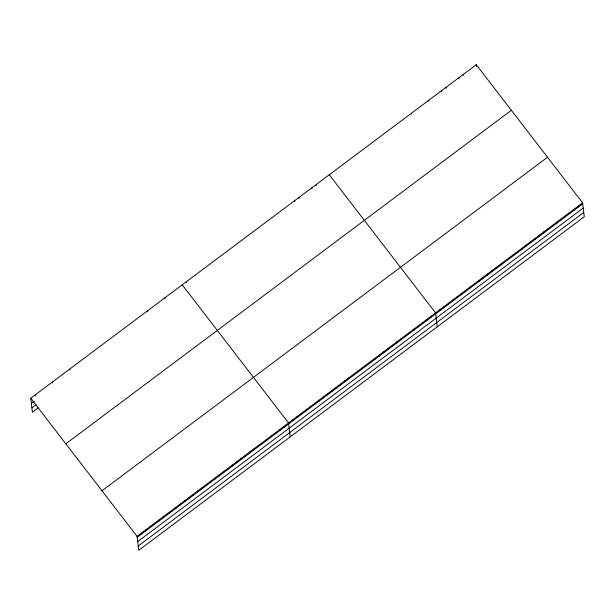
<?xml version="1.0" encoding="UTF-8"?>
<svg xmlns="http://www.w3.org/2000/svg" width="615" height="615" viewBox="0 0 615 615"><rect width="100%" height="100%" fill="white"/><g stroke="black" fill="none" stroke-linecap="round" stroke-linejoin="round"><path stroke-width="0.92" d="M30.75 398.228L476.279 64.706L582.59 202.827L584.25 216.772L138.721 550.294L137.06 536.357L30.75 398.228L32.41 412.173L38.184 407.853M31.373 403.471L34.263 401.311M31.903 407.883L36.231 404.647M65.836 443.807L511.357 110.285M101.975 490.77L547.504 157.248M137.06 536.357L582.59 202.827M137.176 537.31L582.705 203.788M137.683 541.592L583.212 208.07M138.214 546.012L583.743 212.482M329.256 174.768L435.566 312.889L437.227 326.834M578.261 206.063L578.377 207.024M573.941 209.308L574.056 210.261M569.613 212.544L569.728 213.497M565.293 215.78L565.408 216.734M560.965 219.017L561.08 219.97M556.644 222.253L556.76 223.207M552.316 225.49L552.431 226.443M547.996 228.726L548.111 229.679M543.668 231.963L543.783 232.916M539.347 235.199L539.463 236.16M535.019 238.436L535.135 239.396M530.699 241.672L530.814 242.633M526.371 244.916L526.486 245.869M522.05 248.153L522.166 249.106M517.722 251.389L517.838 252.342M513.402 254.625L513.517 255.579M509.074 257.862L509.189 258.815M504.754 261.098L504.869 262.052M500.426 264.335L500.541 265.288M476.279 64.706L476.494 66.52M496.105 267.571L496.22 268.524M491.777 270.808L491.892 271.769M487.457 274.044L487.572 275.005M463.303 74.415L463.418 75.376M483.129 277.28L483.244 278.241M458.982 77.651L459.098 78.612M478.808 280.525L478.916 281.478M474.48 283.761L474.596 284.714M470.16 286.997L470.267 287.951M446.006 87.368L446.121 88.322M465.832 290.234L465.947 291.187M441.685 90.605L441.801 91.558M461.511 293.47L461.619 294.424M457.183 296.707L457.299 297.66M452.863 299.943L452.971 300.896M428.709 100.314L428.824 101.267M448.535 303.18L448.65 304.133M444.215 306.416L444.322 307.377M439.886 309.653L440.002 310.613M411.412 113.26L411.527 114.221M431.238 316.133L431.353 317.086M426.918 319.37L427.025 320.323M422.59 322.606L422.705 323.559M418.269 325.842L418.377 326.796M413.941 329.079L414.056 330.032M409.621 332.315L409.728 333.269M405.293 335.552L405.408 336.505M400.972 338.788L401.08 339.741M396.644 342.025L396.76 342.986M392.324 345.261L392.432 346.222M387.996 348.497L388.111 349.458M383.675 351.742L383.783 352.695M379.347 354.978L379.463 355.931M375.027 358.214L375.135 359.168M370.699 361.451L370.814 362.404M366.379 364.687L366.486 365.641M362.05 367.924L362.166 368.877M357.73 371.16L357.838 372.113M353.402 374.397L353.517 375.35M349.082 377.633L349.189 378.594M344.754 380.87L344.869 381.83M340.433 384.106L340.541 385.067M316.279 184.477L316.394 185.438M336.105 387.35L336.221 388.303M311.959 187.713L312.074 188.674M331.785 390.587L331.892 391.54M327.457 393.823L327.572 394.776M323.136 397.059L323.244 398.013M298.982 197.43L299.098 198.384M318.808 400.296L318.924 401.249M294.662 200.667L294.777 201.62M314.488 403.532L314.596 404.486M310.16 406.769L310.275 407.722M305.839 410.005L305.947 410.958M301.511 413.242L301.627 414.202M297.191 416.478L297.299 417.439M292.863 419.714L292.978 420.675M290.203 436.896L288.543 422.959L182.232 284.83L182.34 285.783M284.215 426.195L284.322 427.148M279.887 429.431L279.994 430.392M275.558 432.676L275.666 433.629M271.23 435.912L271.338 436.873M266.902 439.156L267.01 440.109M262.574 442.393L262.682 443.354M258.246 445.637L258.354 446.59M253.918 448.873L254.026 449.826M249.59 452.117L249.698 453.071M245.262 455.354L245.37 456.307M240.934 458.598L241.042 459.551M236.606 461.834L236.714 462.788M232.278 465.071L232.385 466.032M227.95 468.315L228.065 469.268M223.622 471.551L223.737 472.512M219.294 474.795L219.409 475.749M214.966 478.032L215.081 478.993M210.638 481.276L210.753 482.229M186.553 281.593L186.668 282.546M206.309 484.512L206.425 485.466M201.981 487.757L202.097 488.71M197.653 490.993L197.769 491.946M193.325 494.237L193.441 495.19M188.997 497.474L189.113 498.427M164.92 297.791L165.035 298.744M184.669 500.71L184.784 501.671M180.341 503.954L180.456 504.907M176.013 507.191L176.128 508.151M171.685 510.435L171.8 511.388M147.608 310.752L147.723 311.705M167.357 513.671L167.472 514.632M163.029 516.915L163.144 517.868M158.701 520.152L158.816 521.113M154.373 523.396L154.488 524.349M150.045 526.632L150.16 527.585M145.717 529.876L145.832 530.83M141.388 533.113L141.504 534.066M69.703 369.069L69.818 370.022M52.39 382.03L52.506 382.984M35.078 394.991L35.193 395.945"/></g></svg>
